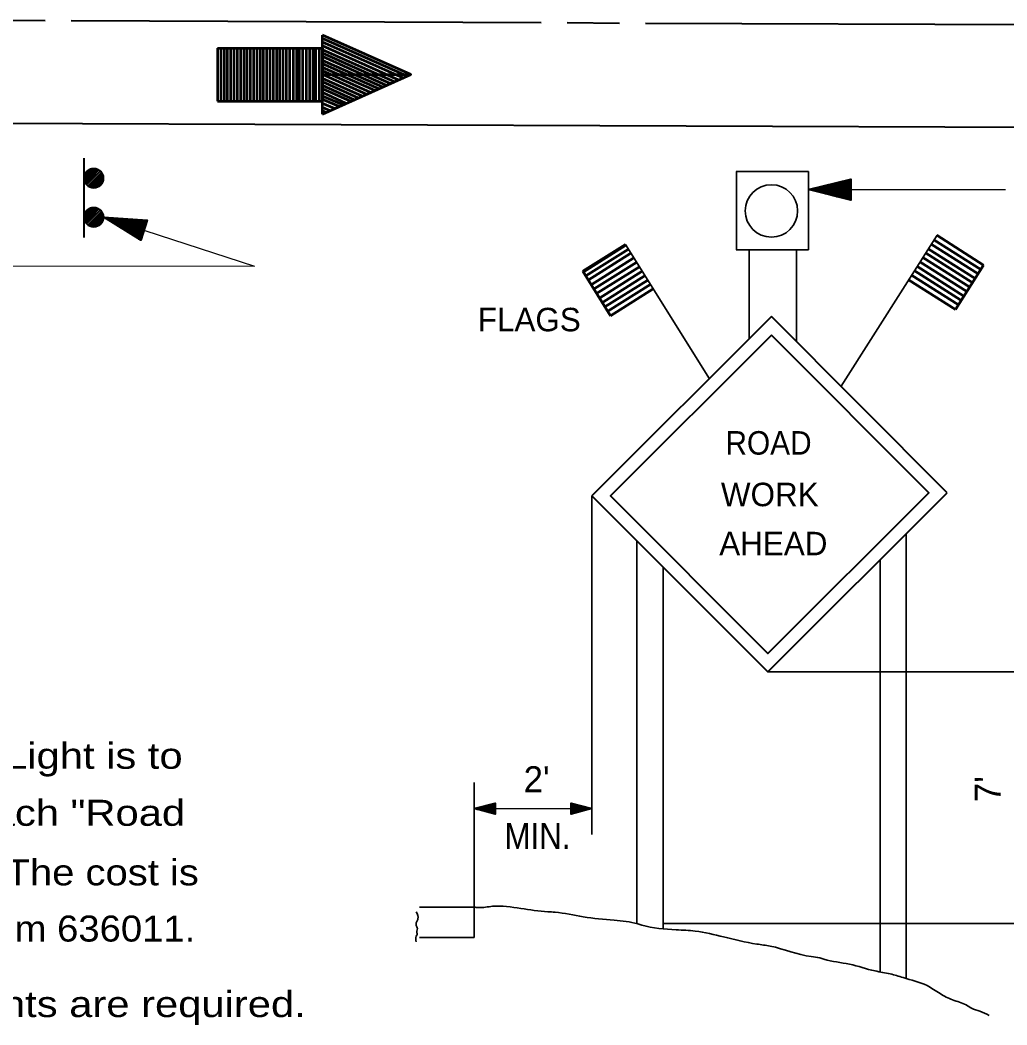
# Model space of a CAD drawing. Extents: x 1.859 to 2.776, y -0.604 to 0.105.
# Drawn here: x 2.4693 to 2.6655, y -0.3186 to -0.119 of the extents above; entities that cross this region are included whole.
import ezdxf
from ezdxf.enums import TextEntityAlignment as Align

# ---------------------------------------------------------------- set-up
doc = ezdxf.new("R2010")
doc.units = 0
doc.header["$LTSCALE"] = 0.0021
doc.linetypes.add('LONG_DASHED', pattern=[7.5, 6, -1.5])
for name, color, linetype, lineweight in [('1', 7, 'Continuous', 35), ('10', 7, 'Continuous', 35), ('9', 7, 'Continuous', 25)]:
    doc.layers.add(name, color=color, linetype=linetype, lineweight=lineweight)

msp = doc.modelspace()

# ---------------------------------------------------------------- linework, layer by layer
at = {"layer": '1', "lineweight": 40}
for p, q in [((2.463917, -0.119), (2.474333, -0.119083)), ((2.4795, -0.119083), (2.572917, -0.1195)), ((2.578083, -0.1195), (2.5885, -0.119583)), ((2.593667, -0.119583), (2.680583, -0.119917)), ((1.929417, -0.137417), (2.7265, -0.1405)), ((2.618667, -0.177917), (2.583, -0.2135)), ((2.653583, -0.212917), (2.618667, -0.177917)), ((2.583, -0.2135), (2.617917, -0.2485)), ((2.617917, -0.2485), (2.653583, -0.212917))]:
    msp.add_line(p, q, dxfattribs=at)
at = {"layer": '1', "lineweight": 53}
for p, q in [((2.529417, -0.137667), (2.529417, -0.122)), ((2.54625, -0.130167), (2.529417, -0.122667)), ((2.545417, -0.1305), (2.529417, -0.123417)), ((2.508583, -0.124583), (2.529417, -0.124583)), ((2.508583, -0.124583), (2.508583, -0.135083)), ((2.50925, -0.124583), (2.50925, -0.135083)), ((2.509917, -0.124583), (2.509917, -0.135083)), ((2.5105, -0.124583), (2.5105, -0.135083)), ((2.511167, -0.124583), (2.511167, -0.135083)), ((2.511833, -0.124583), (2.511833, -0.135083)), ((2.5125, -0.124583), (2.5125, -0.135083)), ((2.513167, -0.124583), (2.513167, -0.135083)), ((2.513833, -0.124583), (2.513833, -0.135083)), ((2.514417, -0.124583), (2.514417, -0.135083)), ((2.515083, -0.124583), (2.515083, -0.135083)), ((2.51575, -0.124583), (2.51575, -0.135083)), ((2.516417, -0.124583), (2.516417, -0.135083)), ((2.517083, -0.124583), (2.517083, -0.135083)), ((2.517667, -0.124583), (2.517667, -0.135083)), ((2.518333, -0.124583), (2.518333, -0.135083)), ((2.519, -0.124583), (2.519, -0.135083)), ((2.519667, -0.124583), (2.519667, -0.135083)), ((2.520333, -0.124583), (2.520333, -0.135083)), ((2.520917, -0.124583), (2.520917, -0.135083)), ((2.521583, -0.124583), (2.521583, -0.135083)), ((2.52225, -0.124583), (2.52225, -0.135083)), ((2.522917, -0.124583), (2.522917, -0.135083)), ((2.523583, -0.124583), (2.523583, -0.135083)), ((2.52425, -0.124583), (2.52425, -0.135083)), ((2.524833, -0.124583), (2.524833, -0.135083)), ((2.5255, -0.124583), (2.5255, -0.135083)), ((2.526167, -0.124583), (2.526167, -0.135083)), ((2.526833, -0.124583), (2.526833, -0.135083)), ((2.5275, -0.124583), (2.5275, -0.135083)), ((2.528083, -0.124583), (2.528083, -0.135083)), ((2.52875, -0.124583), (2.52875, -0.135083)), ((2.544583, -0.130917), (2.529417, -0.124083)), ((2.529417, -0.124583), (2.529417, -0.135083)), ((2.54375, -0.13125), (2.529417, -0.124917)), ((2.543, -0.131667), (2.529417, -0.125583)), ((2.542167, -0.132), (2.529417, -0.12625)), ((2.541417, -0.132333), (2.529417, -0.127)), ((2.540667, -0.132667), (2.529417, -0.127667)), ((2.539833, -0.133), (2.529417, -0.128417)), ((2.539, -0.133417), (2.529417, -0.129083)), ((2.529417, -0.129833), (2.547, -0.129833)), ((2.53825, -0.13375), (2.529417, -0.129833)), ((2.537333, -0.134083), (2.529417, -0.130583)), ((2.536583, -0.1345), (2.529417, -0.13125)), ((2.53575, -0.134833), (2.529417, -0.132)), ((2.535083, -0.135167), (2.529417, -0.132667)), ((2.534167, -0.135583), (2.529417, -0.133417)), ((2.508583, -0.135083), (2.529417, -0.135083)), ((2.5335, -0.135833), (2.529417, -0.134083)), ((2.53275, -0.136167), (2.529417, -0.13475)), ((2.531833, -0.136583), (2.529417, -0.135583)), ((2.531, -0.137), (2.529417, -0.136333)), ((2.530083, -0.137333), (2.529417, -0.137)), ((2.589667, -0.163583), (2.581167, -0.168917)), ((2.58975, -0.163667), (2.58125, -0.169)), ((2.650417, -0.1635), (2.65975, -0.169417)), ((2.650917, -0.162667), (2.66025, -0.168583)), ((2.6515, -0.16175), (2.660833, -0.167667)), ((2.58975, -0.16375), (2.58125, -0.169083)), ((2.59025, -0.1645), (2.58175, -0.169833)), ((2.59075, -0.165333), (2.58225, -0.170667)), ((2.64925, -0.16525), (2.658583, -0.171167)), ((2.649833, -0.164417), (2.659167, -0.170333)), ((2.591333, -0.16625), (2.582833, -0.171583)), ((2.591917, -0.167083), (2.583417, -0.172417)), ((2.648167, -0.167), (2.6575, -0.172917)), ((2.64875, -0.166167), (2.658083, -0.172083)), ((2.65525, -0.1765), (2.660833, -0.167667)), ((2.581167, -0.168917), (2.586667, -0.17775)), ((2.592417, -0.168), (2.583917, -0.173333)), ((2.593, -0.168917), (2.5845, -0.17425)), ((2.6465, -0.169667), (2.655833, -0.175583)), ((2.647, -0.16875), (2.656333, -0.174667)), ((2.647583, -0.167917), (2.656917, -0.173833)), ((2.593583, -0.16975), (2.585083, -0.175083)), ((2.594083, -0.170667), (2.585583, -0.176)), ((2.594667, -0.1715), (2.586167, -0.176833)), ((2.645917, -0.170583), (2.65525, -0.1765)), ((2.595167, -0.172417), (2.586667, -0.17775))]:
    msp.add_line(p, q, dxfattribs=at)
at = {"layer": '1'}
for p, q in [((2.482083, -0.150333), (2.484, -0.148417)), ((2.482083, -0.150083), (2.48375, -0.148417)), ((2.482083, -0.1505), (2.484167, -0.148417)), ((2.482083, -0.15075), (2.484417, -0.148417)), ((2.482083, -0.151), (2.484583, -0.1485)), ((2.482167, -0.14975), (2.483333, -0.1485)), ((2.48225, -0.151083), (2.48475, -0.148583)), ((2.482333, -0.15125), (2.484917, -0.148667)), ((2.482417, -0.1515), (2.485083, -0.14875)), ((2.4825, -0.151667), (2.48525, -0.148917)), ((2.482583, -0.15175), (2.485333, -0.149)), ((2.482833, -0.151917), (2.485583, -0.149167)), ((2.482917, -0.152), (2.485667, -0.14925)), ((2.483083, -0.152167), (2.48575, -0.1495)), ((2.483333, -0.152167), (2.485833, -0.149667)), ((2.611667, -0.149083), (2.626, -0.149083)), ((2.61175, -0.149083), (2.61175, -0.164667)), ((2.626, -0.149083), (2.626, -0.164667)), ((2.483583, -0.15225), (2.485917, -0.149833)), ((2.48375, -0.15225), (2.485917, -0.150083)), ((2.483917, -0.15225), (2.486, -0.15025)), ((2.484083, -0.152333), (2.485917, -0.1505)), ((2.484417, -0.15225), (2.485917, -0.15075)), ((2.484667, -0.15225), (2.485833, -0.151)), ((2.482083, -0.158083), (2.484, -0.156167)), ((2.482083, -0.157833), (2.48375, -0.156167)), ((2.482083, -0.15825), (2.484167, -0.156167)), ((2.482083, -0.1585), (2.484417, -0.156167)), ((2.482083, -0.15875), (2.484583, -0.15625)), ((2.482167, -0.1575), (2.483333, -0.15625)), ((2.48225, -0.158833), (2.48475, -0.156333)), ((2.482333, -0.159), (2.484917, -0.156417)), ((2.482417, -0.15925), (2.485083, -0.1565)), ((2.4825, -0.159417), (2.48525, -0.156667)), ((2.482583, -0.1595), (2.485333, -0.15675)), ((2.482833, -0.159667), (2.485583, -0.156917)), ((2.482917, -0.15975), (2.485667, -0.157)), ((2.483083, -0.159917), (2.48575, -0.15725)), ((2.483333, -0.159917), (2.485833, -0.157417)), ((2.483583, -0.16), (2.485917, -0.157583)), ((2.48375, -0.16), (2.485917, -0.157833)), ((2.483917, -0.16), (2.486, -0.158)), ((2.484083, -0.160083), (2.485917, -0.15825)), ((2.484417, -0.16), (2.485917, -0.1585)), ((2.484667, -0.16), (2.485833, -0.15875)), ((2.606333, -0.19025), (2.589667, -0.163583)), ((2.6325, -0.19175), (2.651583, -0.16175)), ((2.611667, -0.164667), (2.626, -0.164667)), ((2.61425, -0.164667), (2.61425, -0.182333)), ((2.623667, -0.164667), (2.623667, -0.182917)), ((2.645417, -0.221083), (2.645417, -0.309417)), ((2.591917, -0.222417), (2.591917, -0.2985)), ((2.64025, -0.22625), (2.64025, -0.308083)), ((2.597167, -0.227667), (2.597167, -0.299417)), ((2.54875, -0.29525), (2.559583, -0.29525)), ((2.559583, -0.29525), (2.559583, -0.30125)), ((2.54875, -0.30125), (2.559583, -0.30125))]:
    msp.add_line(p, q, dxfattribs=at)
at = {"layer": '1', "lineweight": 25}
for p, q in [((2.626, -0.152667), (2.665167, -0.152667)), ((2.486, -0.158167), (2.515917, -0.167917)), ((2.467833, -0.167833), (2.515917, -0.167917)), ((2.559583, -0.275667), (2.583, -0.275667))]:
    msp.add_line(p, q, dxfattribs=at)
at = {"layer": '1', "linetype": 'LONG_DASHED'}
for p, q in [((2.583, -0.2135), (2.583, -0.280833)), ((2.617917, -0.2485), (2.672, -0.2485)), ((2.559583, -0.2705), (2.559583, -0.29525)), ((2.597167, -0.2985), (2.672, -0.2985))]:
    msp.add_line(p, q, dxfattribs=at)
at = {"layer": '1', "lineweight": 53}
msp.add_lwpolyline([(2.529417, -0.137667), (2.547, -0.129833), (2.529417, -0.122)], dxfattribs=at)
at = {"layer": '1', "lineweight": 40}
msp.add_lwpolyline([(2.482083, -0.162167), (2.482083, -0.154333), (2.482083, -0.146417)], dxfattribs=at)
msp.add_lwpolyline([(2.618667, -0.181583), (2.586667, -0.2135), (2.617917, -0.244833), (2.649917, -0.212917)], close=True, dxfattribs=at)
at = {"layer": '1'}
for centre, radius in [((2.484, -0.150417), 0.001956), ((2.618667, -0.156917), 0.005208), ((2.484, -0.158167), 0.001956)]:
    msp.add_circle(centre, radius, dxfattribs=at)
for points in [[(2.559583, -0.29525), (2.560417, -0.295333), (2.56325, -0.295083), (2.568833, -0.2955), (2.57425, -0.296167), (2.575667, -0.29625), (2.58125, -0.297167), (2.587417, -0.297833), (2.592083, -0.298583), (2.592917, -0.298833), (2.59975, -0.29975), (2.6035, -0.3), (2.609167, -0.301167), (2.61575, -0.302583), (2.618417, -0.303), (2.626583, -0.305083), (2.62825, -0.305333), (2.629083, -0.305583), (2.634167, -0.306583), (2.63925, -0.307917), (2.64225, -0.3085), (2.644833, -0.30925), (2.649583, -0.310833), (2.652167, -0.312417), (2.654667, -0.313667), (2.657333, -0.314667), (2.658417, -0.315333), (2.660083, -0.315917), (2.661917, -0.31675)], [(2.548083, -0.296167), (2.548417, -0.297583), (2.548167, -0.298083), (2.548167, -0.299167), (2.548333, -0.2995), (2.548167, -0.3), (2.54825, -0.300667), (2.548083, -0.301), (2.548083, -0.302167)]]:
    msp.add_spline(points, degree=3, dxfattribs=at)
at = {"layer": '10'}
for p, q in [((2.634417, -0.152667), (2.626, -0.152667)), ((2.634417, -0.152917), (2.62975, -0.15275)), ((2.62975, -0.152917), (2.634417, -0.153083)), ((2.62975, -0.153083), (2.634417, -0.15325)), ((2.629833, -0.152583), (2.634417, -0.15275)), ((2.634417, -0.153833), (2.630083, -0.153667)), ((2.494, -0.16075), (2.486, -0.158167)), ((2.4895, -0.159583), (2.493833, -0.161167)), ((2.4895, -0.159667), (2.493833, -0.161333)), ((2.493917, -0.161), (2.489583, -0.159417)), ((2.489667, -0.15925), (2.493917, -0.160833)), ((2.493583, -0.161917), (2.489583, -0.160417)), ((2.578833, -0.275083), (2.581, -0.275167)), ((2.581083, -0.2755), (2.578833, -0.275417)), ((2.581083, -0.275583), (2.578833, -0.2755)), ((2.56375, -0.275667), (2.559583, -0.275667)), ((2.5615, -0.275583), (2.56375, -0.27575)), ((2.56375, -0.27575), (2.5615, -0.275667)), ((2.5615, -0.27575), (2.56375, -0.275833)), ((2.5615, -0.275833), (2.56375, -0.275917)), ((2.56375, -0.27625), (2.561583, -0.276167)), ((2.581083, -0.27575), (2.578833, -0.275583)), ((2.578833, -0.275583), (2.581083, -0.275667)), ((2.578833, -0.275667), (2.583, -0.275667))]:
    msp.add_line(p, q, dxfattribs=at)
for points in [[(2.634417, -0.150583), (2.634417, -0.15475), (2.626, -0.152667)], [(2.634417, -0.150583), (2.626, -0.152667), (2.634417, -0.150583)], [(2.494583, -0.15875), (2.493333, -0.16275), (2.486, -0.158167)], [(2.494583, -0.15875), (2.486, -0.158167), (2.494583, -0.15875)], [(2.56375, -0.274583), (2.56375, -0.27675), (2.559583, -0.275667)], [(2.56375, -0.274583), (2.559583, -0.275667), (2.56375, -0.274583)], [(2.578833, -0.27675), (2.578833, -0.274583), (2.583, -0.275667)], [(2.578833, -0.27675), (2.583, -0.275667), (2.578833, -0.27675)]]:
    msp.add_lwpolyline(points, dxfattribs=at)
for points in [[(2.626, -0.152667), (2.634417, -0.150583), (2.634417, -0.15475), (2.634417, -0.150583)], [(2.486, -0.158167), (2.494583, -0.15875), (2.493333, -0.16275), (2.494583, -0.15875)], [(2.559583, -0.275667), (2.56375, -0.274583), (2.56375, -0.27675), (2.56375, -0.274583)], [(2.583, -0.275667), (2.578833, -0.27675), (2.578833, -0.274583), (2.578833, -0.27675)]]:
    msp.add_lwpolyline(points, close=True, dxfattribs=at)
at = {"layer": '9'}
for p, q in [((2.630167, -0.151667), (2.634417, -0.151833)), ((2.630667, -0.1515), (2.634417, -0.151667)), ((2.63125, -0.151417), (2.634417, -0.1515)), ((2.63175, -0.15125), (2.634417, -0.151333)), ((2.632333, -0.151083), (2.634417, -0.151167)), ((2.632833, -0.151), (2.634417, -0.151083)), ((2.633333, -0.150833), (2.634417, -0.150917)), ((2.633917, -0.150667), (2.634417, -0.15075)), ((2.62625, -0.15275), (2.62975, -0.152917)), ((2.626333, -0.152583), (2.62975, -0.15275)), ((2.626917, -0.152417), (2.629833, -0.152583)), ((2.627, -0.152917), (2.62975, -0.153083)), ((2.627417, -0.152333), (2.629833, -0.152417)), ((2.62775, -0.153083), (2.62975, -0.153167)), ((2.628, -0.152167), (2.629833, -0.15225)), ((2.6285, -0.152083), (2.629833, -0.152083)), ((2.628583, -0.153333), (2.62975, -0.153333)), ((2.629083, -0.151917), (2.629833, -0.151917)), ((2.629333, -0.1535), (2.62975, -0.1535)), ((2.629583, -0.15175), (2.629833, -0.15175)), ((2.62975, -0.153167), (2.634417, -0.153417)), ((2.62975, -0.153333), (2.634417, -0.153583)), ((2.62975, -0.1535), (2.634417, -0.15375)), ((2.629833, -0.15175), (2.634417, -0.152)), ((2.629833, -0.151917), (2.634417, -0.152167)), ((2.629833, -0.152083), (2.634417, -0.152333)), ((2.629833, -0.15225), (2.634417, -0.152417)), ((2.629833, -0.152417), (2.634417, -0.152583)), ((2.630833, -0.153917), (2.634417, -0.154)), ((2.631583, -0.154083), (2.634417, -0.154167)), ((2.632333, -0.15425), (2.634417, -0.154333)), ((2.633083, -0.154417), (2.634417, -0.1545)), ((2.633833, -0.154667), (2.634417, -0.154667)), ((2.48625, -0.158333), (2.4895, -0.159583)), ((2.486333, -0.158167), (2.489583, -0.159417)), ((2.486917, -0.15825), (2.489667, -0.15925)), ((2.486917, -0.15875), (2.4895, -0.159667)), ((2.4875, -0.15825), (2.489667, -0.159083)), ((2.487583, -0.159167), (2.489417, -0.159833)), ((2.488, -0.158333), (2.48975, -0.158917)), ((2.48825, -0.159583), (2.489417, -0.16)), ((2.488583, -0.158333), (2.489833, -0.158833)), ((2.489167, -0.158417), (2.489833, -0.158667)), ((2.489667, -0.158417), (2.489917, -0.1585)), ((2.489667, -0.159083), (2.494, -0.160667)), ((2.48975, -0.158917), (2.494, -0.160583)), ((2.489833, -0.158667), (2.494167, -0.16025)), ((2.489833, -0.158833), (2.494083, -0.160417)), ((2.489917, -0.1585), (2.494167, -0.160083)), ((2.49025, -0.1585), (2.49425, -0.159917)), ((2.490833, -0.1585), (2.49425, -0.159833)), ((2.491333, -0.158583), (2.494333, -0.159667)), ((2.491917, -0.158583), (2.494417, -0.1595)), ((2.4925, -0.158583), (2.494417, -0.159333)), ((2.493, -0.158667), (2.4945, -0.159167)), ((2.493583, -0.158667), (2.4945, -0.159083)), ((2.494167, -0.15875), (2.494583, -0.158917)), ((2.488917, -0.16), (2.489333, -0.160167)), ((2.489333, -0.160167), (2.493667, -0.16175)), ((2.489417, -0.159833), (2.49375, -0.161417)), ((2.489417, -0.16), (2.493667, -0.161583)), ((2.49025, -0.160833), (2.493583, -0.162083)), ((2.490917, -0.16125), (2.4935, -0.162167)), ((2.491583, -0.161667), (2.493417, -0.162333)), ((2.492167, -0.162083), (2.493417, -0.1625)), ((2.492833, -0.1625), (2.493333, -0.162667)), ((2.560583, -0.275417), (2.5615, -0.2755)), ((2.560833, -0.275333), (2.5615, -0.275417)), ((2.561083, -0.27525), (2.5615, -0.275333)), ((2.561417, -0.27525), (2.5615, -0.27525)), ((2.5615, -0.27525), (2.56375, -0.275333)), ((2.5615, -0.275333), (2.56375, -0.275417)), ((2.5615, -0.275417), (2.56375, -0.2755)), ((2.5615, -0.2755), (2.56375, -0.275667)), ((2.561667, -0.275167), (2.56375, -0.27525)), ((2.561917, -0.275083), (2.56375, -0.275167)), ((2.562167, -0.275), (2.56375, -0.275083)), ((2.562417, -0.274917), (2.56375, -0.275)), ((2.56275, -0.274917), (2.56375, -0.274917)), ((2.563, -0.274833), (2.56375, -0.274833)), ((2.56325, -0.27475), (2.56375, -0.27475)), ((2.5635, -0.274667), (2.56375, -0.274667)), ((2.579083, -0.274667), (2.578833, -0.274667)), ((2.579417, -0.27475), (2.578833, -0.27475)), ((2.579833, -0.274917), (2.578833, -0.274833)), ((2.580167, -0.275), (2.578833, -0.274917)), ((2.580583, -0.275083), (2.578833, -0.275)), ((2.581083, -0.27525), (2.578833, -0.275167)), ((2.581083, -0.275333), (2.578833, -0.27525)), ((2.581083, -0.275417), (2.578833, -0.275333)), ((2.581333, -0.27525), (2.581083, -0.27525)), ((2.58175, -0.275333), (2.581083, -0.275333)), ((2.582083, -0.275417), (2.581083, -0.275417)), ((2.5825, -0.2755), (2.581083, -0.2755)), ((2.55975, -0.275583), (2.5615, -0.275667)), ((2.55975, -0.275667), (2.5615, -0.27575)), ((2.56, -0.275583), (2.5615, -0.275583)), ((2.560083, -0.275833), (2.5615, -0.275833)), ((2.5605, -0.275917), (2.5615, -0.275917)), ((2.560833, -0.276), (2.5615, -0.276)), ((2.56125, -0.276083), (2.5615, -0.276083)), ((2.5615, -0.275917), (2.56375, -0.276)), ((2.5615, -0.276), (2.56375, -0.276083)), ((2.5615, -0.276083), (2.56375, -0.276167)), ((2.562, -0.27625), (2.56375, -0.276333)), ((2.562417, -0.276333), (2.56375, -0.276417)), ((2.56275, -0.276417), (2.56375, -0.2765)), ((2.563167, -0.276583), (2.56375, -0.276583)), ((2.5635, -0.276667), (2.56375, -0.276667)), ((2.581083, -0.275833), (2.578833, -0.275667)), ((2.581083, -0.275917), (2.578833, -0.275833)), ((2.581083, -0.276), (2.578833, -0.275917)), ((2.581083, -0.276083), (2.578833, -0.276)), ((2.580917, -0.276167), (2.578833, -0.276083)), ((2.580667, -0.27625), (2.578833, -0.276167)), ((2.580417, -0.276333), (2.578833, -0.27625)), ((2.580167, -0.276417), (2.578833, -0.276333)), ((2.579833, -0.276417), (2.578833, -0.276417)), ((2.579583, -0.2765), (2.578833, -0.2765)), ((2.579333, -0.276583), (2.578833, -0.276583)), ((2.579083, -0.276667), (2.578833, -0.276667)), ((2.582833, -0.275667), (2.581083, -0.275583)), ((2.582833, -0.27575), (2.581083, -0.275667)), ((2.582583, -0.27575), (2.581083, -0.27575)), ((2.582, -0.275917), (2.581083, -0.275833)), ((2.58175, -0.276), (2.581083, -0.275917)), ((2.5815, -0.276083), (2.581083, -0.276)), ((2.581167, -0.276083), (2.581083, -0.276083))]:
    msp.add_line(p, q, dxfattribs=at)
at = {"layer": '9', "lineweight": 40}
for points in [[(2.626, -0.152667), (2.634417, -0.150583), (2.634417, -0.15475)], [(2.486, -0.158167), (2.494583, -0.15875), (2.493333, -0.16275)], [(2.559583, -0.275667), (2.56375, -0.274583), (2.56375, -0.27675)], [(2.583, -0.275667), (2.578833, -0.27675), (2.578833, -0.274583)]]:
    msp.add_lwpolyline(points, close=True, dxfattribs=at)
at = {"layer": '9'}
for points in [[(2.560333, -0.2755), (2.5615, -0.2755), (2.56375, -0.275583)], [(2.58225, -0.275833), (2.581083, -0.275833), (2.578833, -0.27575)]]:
    msp.add_lwpolyline(points, dxfattribs=at)

# ---------------------------------------------------------------- texts
at = {"layer": '1'}
for s, height, p in [('FLAGS', 0.004666, (2.570542, -0.180833)), ('WORK', 0.004666, (2.618333, -0.215583)), ('AHEAD', 0.004666, (2.619042, -0.225333)), ("2'", 0.005167, (2.572, -0.272417))]:
    msp.add_text(s, height=height, dxfattribs=at).set_placement(p, align=Align.CENTER)
for s, height, width, p in [('ROAD', 0.004666, 0.95, (2.618083, -0.205333)), ('MIN.', 0.005167, 0.9, (2.572167, -0.283667))]:
    msp.add_text(s, height=height, dxfattribs=dict(at, width=width)).set_placement(p, align=Align.CENTER)
for s, width, p in [('A Type B Warning Light is to', 1.2, (2.396583, -0.26775)), ('be provided with each "Road', 1.2, (2.396417, -0.279083)), ('Work Ahead" sign.  The cost is', 1.15, (2.3965, -0.290917)), ('to be incidental  to Item 636011.', 1.1, (2.396, -0.302083)), ('     Type B Warning Lights are required.', 1.2, (2.381417, -0.317083))]:
    msp.add_text(s, height=0.005167, dxfattribs=dict(at, width=width)).set_placement(p)
msp.add_text("7'", height=0.005167, rotation=90, dxfattribs=at).set_placement((2.66425, -0.271792), align=Align.CENTER)

doc.saveas('drawing.dxf')
